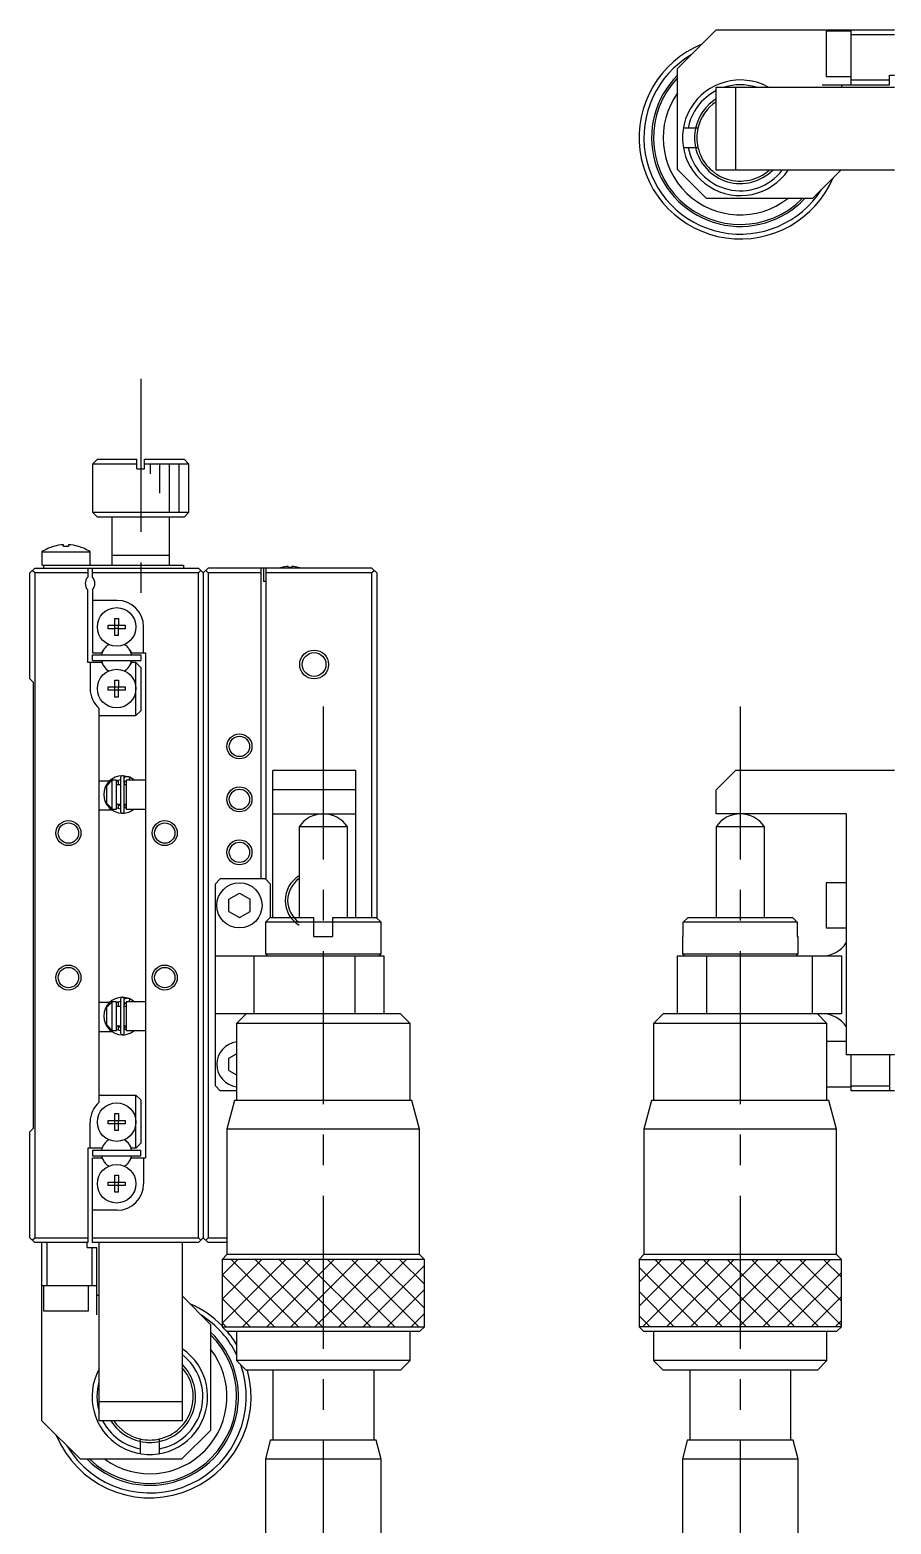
# Model space of a CAD drawing. Extents: x 0 to 444, y -8 to 265.
# Drawn here: x 0 to 89.4, y 90.6 to 245.7 of the extents above; entities that cross this region are included whole.
import ezdxf

# ---------------------------------------------------------------- set-up
doc = ezdxf.new("R2010")
doc.units = 0
doc.header["$LTSCALE"] = 0.5
doc.linetypes.add('CENTER', pattern=[50.8, 31.75, -6.35, 6.35, -6.35])
for name, color, linetype in [('MSM_CENTER', 1, 'CENTER'), ('MSM_CONTINUOUS', 7, 'CONTINUOUS'), ('MSM_NARROW', 5, 'CONTINUOUS')]:
    doc.layers.add(name, color=color, linetype=linetype)

msp = doc.modelspace()

# ---------------------------------------------------------------- linework, layer by layer
at = {"layer": 'MSM_CENTER'}
for p, q in [((11.5, 209.475), (11.5, 185.475)), ((30.45, 175.475), (30.45, 63.475)), ((73.725, 175.475), (73.725, 61.475))]:
    msp.add_line(p, q, dxfattribs=at)
at = {"layer": 'MSM_CONTINUOUS'}
for p, q in [((71.225, 245.7), (67.225, 241.7)), ((71.225, 245.7), (89.725, 245.7)), ((82.625, 245.55), (82.625, 240.85)), ((85.225, 245.55), (82.625, 245.55)), ((85.225, 240), (85.225, 245.7)), ((89.725, 245.2), (85.225, 245.2)), ((67.225, 231.2), (67.225, 241.7)), ((82.625, 240.85), (85.225, 240.85)), ((85.225, 240.5), (89.225, 240.5)), ((89.225, 241), (89.725, 241)), ((89.225, 240), (89.225, 241)), ((71.225, 231.15), (71.225, 239.75)), ((71.225, 239.75), (89.725, 239.75)), ((73.225, 239.75), (73.225, 231.15)), ((82.225, 240), (89.225, 240)), ((84.225, 240), (84.225, 239.75)), ((69.337518, 235.5), (67.80892, 235.5)), ((67.80892, 233.5), (69.337518, 233.5)), ((67.225, 231.2), (70.225, 228.2)), ((89.725, 231.15), (71.225, 231.15)), ((84.175, 231.15), (81.225, 228.2)), ((81.225, 228.2), (70.225, 228.2)), ((7, 201.125), (6.5, 200.625)), ((11.1, 200.625), (6.5, 200.625)), ((6.5, 200.625), (6.5, 195.625)), ((7, 201.125), (11.1, 201.125)), ((11.1, 200.125), (11.1, 201.125)), ((11.1, 200.125), (11.9, 200.125)), ((11.9, 201.125), (16, 201.125)), ((11.9, 200.125), (11.9, 201.125)), ((16.5, 200.625), (11.9, 200.625)), ((16.5, 200.625), (16, 201.125)), ((16.5, 195.625), (16.5, 200.625)), ((6.5, 195.625), (7, 195.125)), ((6.5, 195.625), (16.5, 195.625)), ((16, 195.125), (16.5, 195.625)), ((16, 195.125), (7, 195.125)), ((8.5, 195.125), (8.5, 190.125)), ((14.5, 190.125), (14.5, 195.125)), ((1.25, 191.516657), (6.25, 191.516657)), ((1.25, 191.516657), (1.25, 190.125)), ((2.49141, 192.087581), (2.488067, 192.094436)), ((3.49, 192.087581), (3.49, 192.259953)), ((4.01, 192.087581), (3.49, 192.087581)), ((4.01, 192.259953), (4.01, 192.087581)), ((5.011933, 192.094436), (5.00859, 192.087581)), ((6.25, 190.125), (6.25, 191.516657)), ((14.5, 191.125), (8.5, 191.125)), ((0, 189.325), (0.5, 189.825)), ((0, 178.325), (0, 189.325)), ((0.5, 189.325), (0.25, 189.575)), ((0.5, 189.825), (17.5, 189.825)), ((0.5, 189.325), (0.5, 120.325)), ((6, 189.325), (0.5, 189.325)), ((1.25, 190.125), (15.95, 190.125)), ((1.45, 189.825), (1.45, 190.125)), ((6, 189.825), (6, 188.886438)), ((6.5, 188.886438), (6.5, 189.825)), ((17.5, 189.325), (6.5, 189.325)), ((15.95, 190.125), (15.95, 189.825)), ((17.5, 189.825), (18, 189.325)), ((17.75, 189.575), (17.5, 189.325)), ((17.5, 120.325), (17.5, 189.325)), ((18.5, 189.825), (18, 189.325)), ((18, 189.325), (18, 120.325)), ((18.5, 189.325), (18.25, 189.575)), ((35.5, 189.825), (18.5, 189.825)), ((24, 189.325), (18.5, 189.325)), ((18.5, 189.325), (18.5, 120.325)), ((24, 157.575), (24, 189.825)), ((24.25, 189.825), (24.25, 188.425)), ((24.5, 189.825), (24.5, 157.525)), ((35.5, 189.325), (24.5, 189.325)), ((26.113639, 189.894522), (26.111384, 189.899144)), ((26.82, 189.894522), (26.82, 190.014859)), ((27.18, 189.894522), (26.82, 189.894522)), ((27.18, 190.014859), (27.18, 189.894522)), ((27.888616, 189.899144), (27.886361, 189.894522)), ((36, 189.325), (35.5, 189.825)), ((35.75, 189.575), (35.5, 189.325)), ((35.5, 153.575), (35.5, 189.325)), ((36, 189.325), (36, 153.525)), ((24.5, 188.425), (24.25, 188.425)), ((6, 180.025), (6, 187.563562)), ((6.5, 187.563562), (6.5, 181.025)), ((9.05, 186.475), (6.5, 186.475)), ((8.82, 184.611361), (9.18, 184.611361)), ((8.82, 183.905), (8.82, 184.611361)), ((9.18, 184.611361), (9.18, 183.905)), ((8.113639, 183.905), (8.82, 183.905)), ((8.113639, 183.545), (8.113639, 183.905)), ((8.82, 183.545), (8.113639, 183.545)), ((8.830372, 183.894628), (8.82, 183.905)), ((8.830372, 183.555372), (8.82, 183.545)), ((8.82, 182.838639), (8.82, 183.545)), ((8.830372, 183.555372), (8.830372, 183.894628)), ((8.830372, 183.894628), (9.169628, 183.894628)), ((9.169628, 183.555372), (8.830372, 183.555372)), ((9.169628, 183.894628), (9.18, 183.905)), ((9.169628, 183.894628), (9.169628, 183.555372)), ((9.169628, 183.555372), (9.18, 183.545)), ((9.18, 183.905), (9.886361, 183.905)), ((9.886361, 183.545), (9.18, 183.545)), ((9.18, 182.838639), (9.18, 183.545)), ((9.886361, 183.905), (9.886361, 183.545)), ((11.8, 181.025), (11.8, 183.725)), ((9.18, 182.838639), (8.82, 182.838639)), ((7.455588, 180.025), (6, 180.025)), ((6.25, 180.025), (6.25, 177.325)), ((6.5, 181.025), (7.455588, 181.025)), ((6.5, 180.225), (6.5, 180.825)), ((6.5, 180.825), (11.5, 180.825)), ((6.5, 180.225), (11.5, 180.225)), ((7.455588, 181.025), (7.625185, 181.31875)), ((7.625185, 179.73125), (7.455588, 180.025)), ((10.374815, 181.31875), (10.544412, 181.025)), ((10.544412, 180.025), (10.374815, 179.73125)), ((10.544412, 181.025), (12, 181.025)), ((11, 180.025), (10.544412, 180.025)), ((11, 180.025), (11.5, 179.525)), ((11, 174.525), (11, 180.025)), ((11.5, 180.825), (11.5, 180.225)), ((12, 181.025), (12, 128.625)), ((11.5, 179.525), (11.5, 175.025)), ((0, 178.325), (0.35, 177.975)), ((0.35, 177.975), (0.35, 131.675)), ((8.113639, 177.505), (8.82, 177.505)), ((8.113639, 177.145), (8.113639, 177.505)), ((8.82, 177.145), (8.113639, 177.145)), ((8.82, 178.211361), (9.18, 178.211361)), ((8.82, 177.505), (8.82, 178.211361)), ((8.830372, 177.494628), (8.82, 177.505)), ((8.830372, 177.155372), (8.82, 177.145)), ((8.82, 176.438639), (8.82, 177.145)), ((8.830372, 177.155372), (8.830372, 177.494628)), ((8.830372, 177.494628), (9.169628, 177.494628)), ((9.169628, 177.155372), (8.830372, 177.155372)), ((9.169628, 177.494628), (9.18, 177.505)), ((9.169628, 177.494628), (9.169628, 177.155372)), ((9.169628, 177.155372), (9.18, 177.145)), ((9.18, 178.211361), (9.18, 177.505)), ((9.18, 177.505), (9.886361, 177.505)), ((9.886361, 177.145), (9.18, 177.145)), ((9.18, 176.438639), (9.18, 177.145)), ((9.886361, 177.505), (9.886361, 177.145)), ((9.18, 176.438639), (8.82, 176.438639)), ((7.2, 134.404062), (7.2, 175.245938)), ((7.2, 174.525), (11, 174.525)), ((11.5, 175.025), (11, 174.525)), ((8.248683, 167.725), (7.2, 167.725)), ((8, 167.241515), (8.5, 167.770683)), ((9, 167.825), (8.5, 167.825)), ((8.5, 167.825), (8.5, 164.825)), ((8.99981, 167.767321), (9.411485, 167.878536)), ((9, 164.825), (9, 167.825)), ((9.2, 167.725), (9, 167.725)), ((9.2, 167.325), (9.2, 167.725)), ((9.411506, 168.084909), (9.411506, 164.584909)), ((10.378437, 168.119162), (9.633654, 168.278626)), ((9.808138, 168.112204), (9.79999, 168.108279)), ((9.801506, 164.584909), (9.801506, 168.084909)), ((9.802902, 167.512451), (9.804689, 167.527369)), ((9.804689, 167.527369), (9.807198, 167.542181)), ((9.807198, 167.542181), (9.810422, 167.556853)), ((9.839511, 168.126115), (9.808138, 168.112204)), ((9.810422, 167.556853), (9.814354, 167.571349)), ((9.814354, 167.571349), (9.818987, 167.585635)), ((9.818987, 167.585635), (9.824309, 167.599678)), ((9.824309, 167.599678), (9.830309, 167.613444)), ((9.830309, 167.613444), (9.836973, 167.626901)), ((9.836973, 167.626901), (9.844288, 167.640015)), ((9.871527, 168.138441), (9.839511, 168.126115)), ((9.844288, 167.640015), (9.852236, 167.652755)), ((9.852236, 167.652755), (9.860801, 167.66509)), ((9.860801, 167.66509), (9.869963, 167.676989)), ((9.869963, 167.676989), (9.879701, 167.688423)), ((9.904107, 168.14915), (9.871527, 168.138441)), ((9.879701, 167.688423), (9.889994, 167.699363)), ((9.889994, 167.699363), (9.900817, 167.709781)), ((9.900817, 167.709781), (9.912147, 167.719649)), ((9.937171, 168.158217), (9.904107, 168.14915)), ((9.912147, 167.719649), (9.923957, 167.728944)), ((9.923957, 167.728944), (9.936219, 167.737638)), ((9.936219, 167.737638), (9.948903, 167.74571)), ((9.97064, 168.165621), (9.937171, 168.158217)), ((9.948903, 167.74571), (9.96198, 167.753138)), ((9.96198, 167.753138), (9.975418, 167.7599)), ((10.00443, 168.171344), (9.97064, 168.165621)), ((9.975418, 167.7599), (9.989183, 167.765978)), ((9.989183, 167.765978), (9.999977, 167.770178)), ((10, 167.825), (10, 164.825)), ((12, 167.825), (10, 167.825)), ((10.038459, 168.175371), (10.00443, 168.171344)), ((10.072643, 168.177693), (10.038459, 168.175371)), ((10.106901, 168.178304), (10.072643, 168.177693)), ((10.141147, 168.177203), (10.106901, 168.178304)), ((10.175298, 168.174392), (10.141147, 168.177203)), ((10.20927, 168.169877), (10.175298, 168.174392)), ((10.24298, 168.16367), (10.20927, 168.169877)), ((10.276346, 168.155784), (10.24298, 168.16367)), ((10.271911, 167.836398), (10.265732, 167.825)), ((10.278245, 167.848513), (10.271911, 167.836398)), ((10.380579, 168.118246), (10.2763, 167.82499)), ((10.309286, 168.146239), (10.276346, 168.155784)), ((10.284692, 167.861263), (10.278245, 167.848513)), ((10.29121, 167.874565), (10.284692, 167.861263)), ((10.297754, 167.888328), (10.29121, 167.874565)), ((10.304281, 167.902461), (10.297754, 167.888328)), ((10.310747, 167.91687), (10.304281, 167.902461)), ((10.341717, 168.135057), (10.309286, 168.146239)), ((10.317109, 167.931458), (10.310747, 167.91687)), ((10.323325, 167.946128), (10.317109, 167.931458)), ((10.329353, 167.960781), (10.323325, 167.946128)), ((10.335152, 167.975321), (10.329353, 167.960781)), ((10.340685, 167.989649), (10.335152, 167.975321)), ((10.345913, 168.00367), (10.340685, 167.989649)), ((10.371894, 168.122982), (10.341717, 168.135057)), ((10.350803, 168.017291), (10.345913, 168.00367)), ((10.355321, 168.03042), (10.350803, 168.017291)), ((10.359438, 168.04297), (10.355321, 168.03042)), ((10.363125, 168.054857), (10.359438, 168.04297)), ((10.366359, 168.066001), (10.363125, 168.054857)), ((10.369117, 168.076328), (10.366359, 168.066001)), ((10.371381, 168.085769), (10.369117, 168.076328)), ((10.370628, 168.12325), (10.372567, 168.122593)), ((10.373136, 168.094261), (10.371381, 168.085769)), ((10.854437, 167.825223), (10.371474, 168.122171)), ((10.372567, 168.122593), (10.373989, 168.120741)), ((10.37437, 168.101747), (10.373136, 168.094261)), ((10.373989, 168.120741), (10.374884, 168.117706)), ((10.375076, 168.108177), (10.37437, 168.101747)), ((10.374884, 168.117706), (10.375247, 168.113509)), ((10.375247, 168.113509), (10.375076, 168.108177)), ((10.375145, 168.117646), (10.380579, 168.118246)), ((10.40077, 168.109342), (10.378437, 168.119162)), ((25.2, 153.575), (25.2, 168.825)), ((33.8, 168.825), (25.2, 168.825)), ((33.8, 168.825), (33.8, 153.575)), ((73.225, 168.825), (71.225, 166.825)), ((89.725, 168.825), (73.225, 168.825)), ((8, 165.408485), (8, 167.241515)), ((9.411506, 167.325), (9, 167.325)), ((9.801506, 167.483228), (9.80184, 167.497462)), ((10, 167.325), (9.801506, 167.325)), ((9.80184, 167.497462), (9.802902, 167.512451)), ((33.8, 166.825), (25.2, 166.825)), ((71.225, 164.325), (71.225, 166.825)), ((7.2, 164.725), (8.517927, 164.725)), ((8.5, 164.879317), (8, 165.408485)), ((8.5, 164.825), (9, 164.825)), ((9.411452, 164.791596), (8.999851, 164.902142)), ((9, 165.325), (9.411506, 165.325)), ((9.2, 164.833123), (9.2, 165.325)), ((9.2, 165.225), (9.411506, 165.225)), ((9.801506, 165.325), (10, 165.325)), ((9.801506, 165.225), (10, 165.225)), ((9.80159, 165.179552), (9.801506, 165.186589)), ((9.802303, 165.164539), (9.80159, 165.179552)), ((9.803744, 165.149577), (9.802303, 165.164539)), ((9.805909, 165.134699), (9.803744, 165.149577)), ((9.808795, 165.119943), (9.805909, 165.134699)), ((9.812396, 165.105341), (9.808795, 165.119943)), ((9.816703, 165.09093), (9.812396, 165.105341)), ((9.821708, 165.076744), (9.816703, 165.09093)), ((9.827401, 165.062816), (9.821708, 165.076744)), ((9.833769, 165.049181), (9.827401, 165.062816)), ((9.840798, 165.035871), (9.833769, 165.049181)), ((9.848473, 165.02292), (9.840798, 165.035871)), ((9.856778, 165.01036), (9.848473, 165.02292)), ((9.865693, 164.998223), (9.856778, 165.01036)), ((9.875199, 164.986538), (9.865693, 164.998223)), ((9.885274, 164.975336), (9.875199, 164.986538)), ((9.895894, 164.964647), (9.885274, 164.975336)), ((9.907036, 164.954497), (9.895894, 164.964647)), ((9.918673, 164.944914), (9.907036, 164.954497)), ((9.930777, 164.935924), (9.918673, 164.944914)), ((9.943318, 164.927551), (9.930777, 164.935924)), ((9.956267, 164.919817), (9.943318, 164.927551)), ((9.969591, 164.912745), (9.956267, 164.919817)), ((9.983257, 164.906354), (9.969591, 164.912745)), ((9.99723, 164.900663), (9.983257, 164.906354)), ((9.999981, 164.899638), (9.99723, 164.900663)), ((10, 164.825), (12, 164.825)), ((10.313706, 164.524814), (10.330602, 164.530723)), ((10.330903, 164.530029), (10.389585, 164.555508)), ((10.370628, 164.546567), (10.370322, 164.547295)), ((10.371894, 164.546835), (10.370628, 164.546567)), ((25.2, 164.325), (33.8, 164.325)), ((32.95, 162.983312), (27.95, 162.983312)), ((27.95, 162.983312), (27.95, 153.575)), ((32.95, 153.575), (32.95, 162.983312)), ((84.725, 164.325), (71.225, 164.325)), ((76.225, 162.983312), (71.225, 162.983312)), ((71.225, 162.983312), (71.225, 153.575)), ((76.225, 153.575), (76.225, 162.983312)), ((84.725, 164.325), (84.725, 139.325)), ((19.25, 157.075), (19.75, 157.575)), ((19.25, 136.075), (19.25, 157.075)), ((24.45, 157.575), (19.75, 157.575)), ((24.95, 157.075), (24.45, 157.575)), ((24.95, 157.075), (24.95, 153.575)), ((84.725, 157.175), (82.625, 157.175)), ((82.625, 157.175), (82.625, 152.475)), ((20.65, 155.460085), (21.75, 156.095171)), ((20.65, 154.189915), (20.65, 155.460085)), ((21.75, 156.095171), (22.85, 155.460085)), ((22.85, 154.189915), (22.85, 155.460085)), ((20.65, 154.189915), (21.75, 153.554829)), ((21.75, 153.554829), (22.85, 154.189915)), ((24.95, 153.575), (24.45, 153.075)), ((24.95, 153.575), (29.45, 153.575)), ((29.45, 153.575), (29.45, 151.575)), ((31.45, 153.575), (35.95, 153.575)), ((31.45, 151.575), (31.45, 153.575)), ((36.45, 153.075), (35.95, 153.575)), ((67.80892, 153.075), (68.316673, 153.575)), ((68.316673, 153.575), (79.133327, 153.575)), ((79.133327, 153.575), (79.64108, 153.075)), ((24.45, 153.075), (24.45, 149.775)), ((36.45, 153.075), (24.45, 153.075)), ((36.45, 149.775), (36.45, 153.075)), ((79.64108, 153.075), (67.80892, 153.075)), ((67.80892, 151.575), (67.80892, 153.075)), ((79.64108, 153.075), (79.64108, 151.575)), ((82.625, 152.475), (84.725, 152.475)), ((29.45, 151.575), (31.45, 151.575)), ((67.725, 151.575), (67.725, 149.775)), ((67.725, 151.575), (67.80892, 151.575)), ((79.64108, 151.575), (79.725, 151.575)), ((79.725, 149.775), (79.725, 151.575)), ((19.25, 149.575), (36.75, 149.575)), ((23.25, 149.575), (23.25, 143.575)), ((24.45, 149.775), (24.65, 149.575)), ((24.45, 149.775), (36.45, 149.775)), ((33.75, 143.575), (33.75, 149.575)), ((36.25, 149.575), (36.45, 149.775)), ((36.75, 149.575), (36.75, 143.575)), ((67.225, 143.575), (67.225, 149.575)), ((67.225, 149.575), (84.225, 149.575)), ((67.725, 149.775), (79.725, 149.775)), ((67.725, 149.775), (67.925, 149.575)), ((70.225, 149.575), (70.225, 143.575)), ((79.525, 149.575), (79.725, 149.775)), ((81.225, 143.575), (81.225, 149.575)), ((84.225, 149.575), (84.225, 143.575)), ((8.248683, 144.725), (7.2, 144.725)), ((8, 144.241515), (8.5, 144.770683)), ((9, 144.825), (8.5, 144.825)), ((8.5, 144.825), (8.5, 141.825)), ((8.99981, 144.767321), (9.411485, 144.878536)), ((9, 141.825), (9, 144.825)), ((9.2, 144.725), (9, 144.725)), ((9.411506, 144.325), (9, 144.325)), ((9.2, 144.325), (9.2, 144.725)), ((9.411506, 145.084909), (9.411506, 141.584909)), ((10.40077, 145.109342), (9.633654, 145.278626)), ((9.808138, 145.112204), (9.79999, 145.108279)), ((9.801506, 141.584909), (9.801506, 145.084909)), ((9.801506, 144.483228), (9.80184, 144.497462)), ((10, 144.325), (9.801506, 144.325)), ((9.80184, 144.497462), (9.802902, 144.512451)), ((9.802902, 144.512451), (9.804689, 144.527369)), ((9.804689, 144.527369), (9.807198, 144.542181)), ((9.807198, 144.542181), (9.810422, 144.556853)), ((9.839511, 145.126115), (9.808138, 145.112204)), ((9.810422, 144.556853), (9.814354, 144.571349)), ((9.814354, 144.571349), (9.818987, 144.585635)), ((9.818987, 144.585635), (9.824309, 144.599678)), ((9.824309, 144.599678), (9.830309, 144.613444)), ((9.830309, 144.613444), (9.836973, 144.626901)), ((9.836973, 144.626901), (9.844288, 144.640015)), ((9.871527, 145.138441), (9.839511, 145.126115)), ((9.844288, 144.640015), (9.852236, 144.652755)), ((9.852236, 144.652755), (9.860801, 144.66509)), ((9.860801, 144.66509), (9.869963, 144.676989)), ((9.869963, 144.676989), (9.879701, 144.688423)), ((9.904107, 145.14915), (9.871527, 145.138441)), ((9.879701, 144.688423), (9.889994, 144.699363)), ((9.889994, 144.699363), (9.900817, 144.709781)), ((9.900817, 144.709781), (9.912147, 144.719649)), ((9.937171, 145.158217), (9.904107, 145.14915)), ((9.912147, 144.719649), (9.923957, 144.728944)), ((9.923957, 144.728944), (9.936219, 144.737638)), ((9.936219, 144.737638), (9.948903, 144.74571)), ((9.97064, 145.165621), (9.937171, 145.158217)), ((9.948903, 144.74571), (9.96198, 144.753138)), ((9.96198, 144.753138), (9.975418, 144.7599)), ((10.00443, 145.171344), (9.97064, 145.165621)), ((9.975418, 144.7599), (9.989183, 144.765978)), ((9.989183, 144.765978), (9.999977, 144.770178)), ((10, 144.825), (10, 141.825)), ((12, 144.825), (10, 144.825)), ((10.038459, 145.175371), (10.00443, 145.171344)), ((10.072643, 145.177693), (10.038459, 145.175371)), ((10.106901, 145.178304), (10.072643, 145.177693)), ((10.141147, 145.177203), (10.106901, 145.178304)), ((10.175298, 145.174392), (10.141147, 145.177203)), ((10.20927, 145.169877), (10.175298, 145.174392)), ((10.24298, 145.16367), (10.20927, 145.169877)), ((10.276346, 145.155784), (10.24298, 145.16367)), ((10.271911, 144.836398), (10.265732, 144.825)), ((10.278245, 144.848513), (10.271911, 144.836398)), ((10.380579, 145.118246), (10.2763, 144.82499)), ((10.309286, 145.146239), (10.276346, 145.155784)), ((10.284692, 144.861263), (10.278245, 144.848513)), ((10.29121, 144.874565), (10.284692, 144.861263)), ((10.297754, 144.888328), (10.29121, 144.874565)), ((10.304281, 144.902461), (10.297754, 144.888328)), ((10.310747, 144.91687), (10.304281, 144.902461)), ((10.341717, 145.135057), (10.309286, 145.146239)), ((10.317109, 144.931458), (10.310747, 144.91687)), ((10.323325, 144.946128), (10.317109, 144.931458)), ((10.329353, 144.960781), (10.323325, 144.946128)), ((10.335152, 144.975321), (10.329353, 144.960781)), ((10.340685, 144.989649), (10.335152, 144.975321)), ((10.345913, 145.00367), (10.340685, 144.989649)), ((10.371894, 145.122982), (10.341717, 145.135057)), ((10.350803, 145.017291), (10.345913, 145.00367)), ((10.355321, 145.03042), (10.350803, 145.017291)), ((10.359438, 145.04297), (10.355321, 145.03042)), ((10.363125, 145.054857), (10.359438, 145.04297)), ((10.366359, 145.066001), (10.363125, 145.054857)), ((10.369117, 145.076328), (10.366359, 145.066001)), ((10.371381, 145.085769), (10.369117, 145.076328)), ((10.370628, 145.12325), (10.372567, 145.122593)), ((10.373136, 145.094261), (10.371381, 145.085769)), ((10.854437, 144.825223), (10.371474, 145.122171)), ((10.372567, 145.122593), (10.373989, 145.120741)), ((10.37437, 145.101747), (10.373136, 145.094261)), ((10.373989, 145.120741), (10.374884, 145.117706)), ((10.375076, 145.108177), (10.37437, 145.101747)), ((10.374884, 145.117706), (10.375247, 145.113509)), ((10.375247, 145.113509), (10.375076, 145.108177)), ((10.375145, 145.117646), (10.380579, 145.118246)), ((8, 142.408485), (8, 144.241515)), ((38.45, 143.575), (19.25, 143.575)), ((22.45, 143.575), (21.45, 142.575)), ((39.45, 142.575), (38.45, 143.575)), ((65.725, 143.575), (64.725, 142.575)), ((84.225, 143.575), (65.725, 143.575)), ((82.725, 142.575), (81.725, 143.575)), ((7.2, 141.725), (8.517927, 141.725)), ((8.5, 141.879317), (8, 142.408485)), ((8.5, 141.825), (9, 141.825)), ((9.411452, 141.791596), (8.999851, 141.902142)), ((9, 142.325), (9.411506, 142.325)), ((9.2, 141.833123), (9.2, 142.325)), ((9.2, 142.225), (9.411506, 142.225)), ((9.801506, 142.325), (10, 142.325)), ((9.801506, 142.225), (10, 142.225)), ((9.80159, 142.179552), (9.801506, 142.186589)), ((9.802303, 142.164539), (9.80159, 142.179552)), ((9.803744, 142.149577), (9.802303, 142.164539)), ((9.805909, 142.134699), (9.803744, 142.149577)), ((9.808795, 142.119943), (9.805909, 142.134699)), ((9.812396, 142.105341), (9.808795, 142.119943)), ((9.816703, 142.09093), (9.812396, 142.105341)), ((9.821708, 142.076744), (9.816703, 142.09093)), ((9.827401, 142.062816), (9.821708, 142.076744)), ((9.833769, 142.049181), (9.827401, 142.062816)), ((9.840798, 142.035871), (9.833769, 142.049181)), ((9.848473, 142.02292), (9.840798, 142.035871)), ((9.856778, 142.01036), (9.848473, 142.02292)), ((9.865693, 141.998223), (9.856778, 142.01036)), ((9.875199, 141.986538), (9.865693, 141.998223)), ((9.885274, 141.975336), (9.875199, 141.986538)), ((9.895894, 141.964647), (9.885274, 141.975336)), ((9.907036, 141.954497), (9.895894, 141.964647)), ((9.918673, 141.944914), (9.907036, 141.954497)), ((9.930777, 141.935924), (9.918673, 141.944914)), ((9.943318, 141.927551), (9.930777, 141.935924)), ((9.956267, 141.919817), (9.943318, 141.927551)), ((9.969591, 141.912745), (9.956267, 141.919817)), ((9.983257, 141.906354), (9.969591, 141.912745)), ((9.99723, 141.900663), (9.983257, 141.906354)), ((9.999981, 141.899638), (9.99723, 141.900663)), ((10, 141.825), (12, 141.825)), ((10.313706, 141.524814), (10.330602, 141.530723)), ((10.330903, 141.530029), (10.389585, 141.555508)), ((10.370628, 141.546567), (10.370322, 141.547295)), ((10.371894, 141.546835), (10.370628, 141.546567)), ((39.45, 142.575), (21.45, 142.575)), ((21.45, 142.575), (21.45, 134.575)), ((39.45, 134.575), (39.45, 142.575)), ((82.725, 142.575), (64.725, 142.575)), ((64.725, 142.575), (64.725, 134.575)), ((82.725, 134.575), (82.725, 142.575)), ((84.725, 140.675), (82.725, 140.675)), ((20.65, 138.960085), (21.45, 139.421966)), ((20.65, 137.689915), (20.65, 138.960085)), ((89.725, 139.325), (84.725, 139.325)), ((85.225, 135.575), (85.225, 139.325)), ((89.225, 139.325), (89.225, 135.575)), ((20.65, 137.689915), (21.45, 137.228034)), ((7.2, 135.125), (11, 135.125)), ((11, 135.125), (11.5, 134.625)), ((11, 129.625), (11, 135.125)), ((19.25, 136.075), (19.75, 135.575)), ((21.45, 135.575), (19.75, 135.575)), ((82.725, 135.975), (85.225, 135.975)), ((85.225, 136.075), (89.225, 136.075)), ((89.725, 135.575), (85.225, 135.575)), ((11.5, 134.625), (11.5, 130.125)), ((21.25, 134.575), (20.45, 131.575)), ((39.65, 134.575), (21.25, 134.575)), ((40.45, 131.575), (39.65, 134.575)), ((64.525, 134.575), (63.725, 131.575)), ((82.925, 134.575), (64.525, 134.575)), ((83.725, 131.575), (82.925, 134.575)), ((6.25, 129.625), (6.25, 132.325)), ((8.113639, 132.505), (8.82, 132.505)), ((8.113639, 132.145), (8.113639, 132.505)), ((8.82, 132.145), (8.113639, 132.145)), ((8.82, 133.211361), (9.18, 133.211361)), ((8.82, 132.505), (8.82, 133.211361)), ((8.830372, 132.494628), (8.82, 132.505)), ((8.830372, 132.155372), (8.82, 132.145)), ((8.82, 131.438639), (8.82, 132.145)), ((8.830372, 132.155372), (8.830372, 132.494628)), ((8.830372, 132.494628), (9.169628, 132.494628)), ((9.169628, 132.155372), (8.830372, 132.155372)), ((9.169628, 132.494628), (9.18, 132.505)), ((9.169628, 132.494628), (9.169628, 132.155372)), ((9.169628, 132.155372), (9.18, 132.145)), ((9.18, 133.211361), (9.18, 132.505)), ((9.18, 132.505), (9.886361, 132.505)), ((9.886361, 132.145), (9.18, 132.145)), ((9.18, 131.438639), (9.18, 132.145)), ((9.886361, 132.505), (9.886361, 132.145)), ((0.35, 131.675), (0, 131.325)), ((0, 120.325), (0, 131.325)), ((9.18, 131.438639), (8.82, 131.438639)), ((40.45, 131.575), (20.45, 131.575)), ((20.45, 131.575), (20.45, 118.575)), ((40.45, 118.575), (40.45, 131.575)), ((83.725, 131.575), (63.725, 131.575)), ((63.725, 131.575), (63.725, 118.575)), ((83.725, 118.575), (83.725, 131.575)), ((7.455588, 129.625), (6, 129.625)), ((6, 129.625), (6, 119.825)), ((6.5, 129.425), (11.5, 129.425)), ((6.5, 129.425), (6.5, 128.825)), ((6.5, 128.825), (11.5, 128.825)), ((7.625185, 129.91875), (7.455588, 129.625)), ((10.544412, 129.625), (10.374815, 129.91875)), ((11, 129.625), (10.544412, 129.625)), ((11.5, 130.125), (11, 129.625)), ((11.5, 128.825), (11.5, 129.425)), ((6.5, 128.625), (7.455588, 128.625)), ((6.5, 119.825), (6.5, 128.625)), ((7.455588, 128.625), (7.625185, 128.33125)), ((10.374815, 128.33125), (10.544412, 128.625)), ((10.544412, 128.625), (12, 128.625)), ((11.8, 128.625), (11.8, 125.925)), ((8.113639, 126.105), (8.82, 126.105)), ((8.113639, 125.745), (8.113639, 126.105)), ((8.82, 125.745), (8.113639, 125.745)), ((8.82, 126.811361), (9.18, 126.811361)), ((8.82, 126.105), (8.82, 126.811361)), ((8.830372, 126.094628), (8.82, 126.105)), ((8.830372, 125.755372), (8.82, 125.745)), ((8.82, 125.038639), (8.82, 125.745)), ((8.830372, 125.755372), (8.830372, 126.094628)), ((8.830372, 126.094628), (9.169628, 126.094628)), ((9.169628, 125.755372), (8.830372, 125.755372)), ((9.169628, 126.094628), (9.18, 126.105)), ((9.169628, 126.094628), (9.169628, 125.755372)), ((9.169628, 125.755372), (9.18, 125.745)), ((9.18, 126.811361), (9.18, 126.105)), ((9.18, 126.105), (9.886361, 126.105)), ((9.886361, 125.745), (9.18, 125.745)), ((9.18, 125.038639), (9.18, 125.745)), ((9.886361, 126.105), (9.886361, 125.745)), ((9.18, 125.038639), (8.82, 125.038639)), ((9.05, 123.175), (6.5, 123.175)), ((0.5, 119.825), (0, 120.325)), ((0.25, 120.075), (0.5, 120.325)), ((0.5, 120.325), (6, 120.325)), ((6, 119.825), (0.5, 119.825)), ((1.25, 101.325), (1.25, 119.825)), ((1.75, 119.825), (1.75, 115.325)), ((5.95, 119.325), (5.95, 119.825)), ((6.5, 120.325), (17.5, 120.325)), ((17.5, 119.825), (6.5, 119.825)), ((7.2, 101.325), (7.2, 119.825)), ((15.8, 119.825), (15.8, 101.325)), ((17.5, 120.325), (17.75, 120.075)), ((18, 120.325), (17.5, 119.825)), ((18.5, 119.825), (18, 120.325)), ((18.25, 120.075), (18.5, 120.325)), ((18.5, 120.325), (20.45, 120.325)), ((20.45, 119.825), (18.5, 119.825)), ((5.95, 119.325), (6.95, 119.325)), ((6.45, 115.325), (6.45, 119.325)), ((6.95, 112.325), (6.95, 119.325)), ((20.45, 118.575), (19.95, 118.075)), ((40.95, 118.075), (19.95, 118.075)), ((19.95, 118.075), (19.95, 111.075)), ((40.45, 118.575), (20.45, 118.575)), ((40.95, 118.075), (40.45, 118.575)), ((40.95, 111.075), (40.95, 118.075)), ((63.725, 118.575), (63.225, 118.075)), ((63.225, 118.075), (63.225, 111.075)), ((63.225, 118.075), (84.225, 118.075)), ((83.725, 118.575), (63.725, 118.575)), ((84.225, 118.075), (83.725, 118.575)), ((84.225, 111.075), (84.225, 118.075)), ((6.95, 115.325), (1.25, 115.325)), ((1.4, 115.325), (1.4, 112.725)), ((6.1, 112.725), (6.1, 115.325)), ((7.2, 114.325), (6.95, 114.325)), ((18.75, 111.325), (15.8, 114.275)), ((1.4, 112.725), (6.1, 112.725)), ((18.75, 111.325), (18.75, 100.325)), ((19.95, 111.075), (20.45, 110.575)), ((19.95, 111.075), (40.95, 111.075)), ((40.45, 110.575), (20.45, 110.575)), ((21.45, 110.575), (21.45, 107.575)), ((39.45, 107.575), (39.45, 110.575)), ((40.45, 110.575), (40.95, 111.075)), ((63.225, 111.075), (63.725, 110.575)), ((84.225, 111.075), (63.225, 111.075)), ((83.725, 110.575), (63.725, 110.575)), ((64.725, 110.575), (64.725, 107.575)), ((82.725, 107.575), (82.725, 110.575)), ((83.725, 110.575), (84.225, 111.075)), ((39.45, 107.575), (21.45, 107.575)), ((21.45, 107.575), (22.45, 106.575)), ((38.45, 106.575), (39.45, 107.575)), ((82.725, 107.575), (64.725, 107.575)), ((64.725, 107.575), (65.725, 106.575)), ((81.725, 106.575), (82.725, 107.575)), ((38.45, 106.575), (22.45, 106.575)), ((25.2, 106.575), (25.2, 99.325)), ((35.7, 106.575), (35.7, 99.325)), ((81.725, 106.575), (65.725, 106.575)), ((68.475, 106.575), (68.475, 99.325)), ((78.975, 99.325), (78.975, 106.575)), ((7.2, 103.325), (15.8, 103.325)), ((1.25, 101.325), (5.25, 97.325)), ((15.8, 101.325), (7.2, 101.325)), ((11.45, 99.437518), (11.45, 97.90892)), ((13.45, 97.90892), (13.45, 99.437518)), ((15.75, 97.325), (18.75, 100.325)), ((24.95, 99.325), (24.45, 97.325)), ((35.95, 99.325), (24.95, 99.325)), ((36.45, 97.325), (35.95, 99.325)), ((68.225, 99.325), (67.725, 97.325)), ((79.225, 99.325), (68.225, 99.325)), ((79.725, 97.325), (79.225, 99.325)), ((15.75, 97.325), (5.25, 97.325)), ((36.45, 97.325), (24.45, 97.325)), ((24.45, 97.325), (24.45, 87.325)), ((36.45, 87.325), (36.45, 97.325)), ((79.725, 97.325), (67.725, 97.325)), ((67.725, 97.325), (67.725, 87.325)), ((79.725, 87.325), (79.725, 97.325))]:
    msp.add_line(p, q, dxfattribs=at)
for centre, radius in [((9, 183.725), 2), ((29.5, 179.825), 1.2295), ((9, 177.325), 2), ((21.75, 171.325), 1.0565), ((21.75, 165.825), 1.0565), ((4, 162.325), 1.0565), ((14, 162.325), 1.0565), ((21.75, 160.325), 1.0565), ((21.75, 154.825), 2.35), ((4, 147.325), 1.0565), ((14, 147.325), 1.0565), ((9, 132.325), 2), ((9, 125.925), 2)]:
    msp.add_circle(centre, radius, dxfattribs=at)
for centre, radius, start, end in [((73.725, 234.5), 10.5, 112.310083, 336.667781), ((73.725, 234.5), 10, 120.635322, 327.628703), ((73.725, 234.5), 9.2, 134.952615, 316.781487), ((73.725, 234.5), 9, 136.238257, 315.572996), ((73.725, 234.5), 6, 61.044976, 326.059385), ((73.725, 234.5), 8, 144.340912, 308.047507), ((73.725, 234.5), 5.5, 117.035692, 169.524318), ((73.725, 234.5), 5.5, 72.658557, 107.341443), ((73.725, 234.5), 4.5, 123.748989, 167.160412), ((73.725, 234.5), 4.75, 167.846803, 192.153197), ((73.725, 234.5), 5.5, 190.475682, 322.476201), ((73.725, 234.5), 4.5, 192.839588, 311.888597), ((3.75, 187.775), 4.5, 106.285843, 123.748989), ((3.75, 187.775), 4.492483, 93.317816, 106.26943), ((3.75, 187.775), 4.492483, 73.73057, 86.682184), ((3.75, 187.775), 4.5, 56.251011, 73.714157), ((27, 186.825), 3.2, 106.122533, 110.364135), ((27, 186.825), 3.194933, 93.229709, 106.106712), ((27, 186.825), 3.194933, 73.893288, 86.770291), ((27, 186.825), 3.2, 69.635842, 73.877467), ((6.75, 188.225), 1, 138.590378, 221.409622), ((5.75, 188.225), 1, 318.590378, 41.409622), ((9.05, 183.725), 2.75, 0, 90), ((9, 180.525), 1.5875, 135, 150), ((9.115, 180.41019), 1.75, 121.886504, 135.004406), ((9, 180.524999), 1.5875, 120.433182, 134.999974), ((9, 180.524999), 1.5875, 45.000026, 59.566818), ((8.885, 180.41019), 1.75, 44.995594, 58.113496), ((9, 180.525), 1.5875, 30, 45), ((9, 180.524999), 1.5875, 149.999969, 169.10691), ((9, 180.524999), 1.5875, 190.893016, 239.566737), ((9, 180.524999), 1.5875, 300.433263, 349.106984), ((9, 180.524999), 1.5875, 10.89309, 30.000031), ((9.115, 180.63981), 1.75, 224.995594, 238.113496), ((8.885, 180.63981), 1.75, 301.886504, 315.004406), ((9, 177.325), 2.75, 180, 229.114807), ((9.606459, 166.334953), 1.943923, 90.656704, 269.267799), ((9.606506, 168.084909), 0.195, 0, 180), ((9.606506, 164.584909), 0.195, 180, 0), ((9.604747, 166.340235), 1.949289, 270.760743, 308.971778), ((30.45, 161.325), 3, 33.55731, 146.44269), ((73.725, 161.325), 3, 33.55731, 146.44269), ((29.5, 155.325), 3, 121.108923, 238.891077), ((29.5, 155.325), 2.75, 124.307651, 235.692349), ((82.225, 152.575), 3, 270, 326.44269), ((9.606459, 143.334953), 1.943923, 90.656704, 269.267799), ((9.606506, 145.084909), 0.195, 0, 180), ((82.225, 140.575), 3, 33.55731, 90), ((9.606506, 141.584909), 0.195, 180, 0), ((9.604747, 143.340235), 1.949289, 270.760743, 308.971778), ((21.75, 138.325), 2.35, 97.334369, 262.665631), ((9, 132.325), 2.75, 130.885193, 180), ((9, 129.125001), 1.5875, 120.433263, 169.106984), ((9.115, 129.01019), 1.75, 121.886504, 135.004406), ((9, 129.125001), 1.5875, 10.893016, 59.566737), ((8.885, 129.01019), 1.75, 44.995594, 58.113496), ((9, 129.125001), 1.5875, 190.89309, 210), ((9, 129.125001), 1.5875, 330, 349.10691), ((9, 129.125), 1.5875, 210, 224.905108), ((9.115, 129.23981), 1.75, 224.909513, 238.113496), ((9, 129.125001), 1.5875, 224.952304, 239.566818), ((9, 129.125001), 1.5875, 300.433182, 314.999974), ((8.885, 129.23981), 1.75, 301.886504, 315.004406), ((9, 129.125), 1.5875, 315, 330), ((9.05, 125.925), 2.75, 270, 0), ((12.45, 103.825), 10.5, 44.415309, 66.667781), ((12.45, 103.825), 10, 25.841933, 57.628703), ((12.45, 103.825), 9.2, 224.952615, 46.781487), ((12.45, 103.825), 9, 226.238257, 45.572996), ((12.45, 103.825), 10.5, 31.002719, 40.005201), ((12.45, 103.825), 6, 151.044976, 56.059385), ((12.45, 103.825), 8, 234.340912, 38.047507), ((12.45, 103.825), 10, 210.635322, 19.364038), ((12.45, 103.825), 5.5, 280.475682, 52.476201), ((12.45, 103.825), 10.5, 202.310083, 15.183114), ((12.45, 103.825), 4.5, 282.839588, 41.888597), ((12.45, 103.825), 5.5, 162.658557, 197.341443), ((12.45, 103.825), 5.5, 207.035692, 259.524318), ((12.45, 103.825), 4.5, 213.748989, 257.160412), ((12.45, 103.825), 4.75, 257.846803, 282.153197)]:
    msp.add_arc(centre, radius, start, end, dxfattribs=at)
at = {"layer": 'MSM_NARROW'}
for p, q in [((12.5, 199.625), (12.5, 200.625)), ((13.5, 197.625), (13.5, 200.625)), ((14.5, 195.625), (14.5, 200.625)), ((15.5, 195.625), (15.5, 200.625)), ((19.95, 116.45), (21.575, 118.075)), ((19.95, 113.95), (24.075, 118.075)), ((19.95, 111.45), (26.575, 118.075)), ((20.875, 118.075), (27.875, 111.075)), ((22.075, 111.075), (29.075, 118.075)), ((23.375, 118.075), (30.375, 111.075)), ((24.575, 111.075), (31.575, 118.075)), ((25.875, 118.075), (32.875, 111.075)), ((27.075, 111.075), (34.075, 118.075)), ((28.375, 118.075), (35.375, 111.075)), ((29.575, 111.075), (36.575, 118.075)), ((30.875, 118.075), (37.875, 111.075)), ((32.075, 111.075), (39.075, 118.075)), ((33.375, 118.075), (40.375, 111.075)), ((35.875, 118.075), (40.95, 113)), ((38.375, 118.075), (40.95, 115.5)), ((40.875, 118.075), (40.95, 118)), ((63.225, 115.725), (65.575, 118.075)), ((63.225, 113.225), (68.075, 118.075)), ((63.575, 111.075), (70.575, 118.075)), ((64.875, 118.075), (71.875, 111.075)), ((66.075, 111.075), (73.075, 118.075)), ((67.375, 118.075), (74.375, 111.075)), ((68.575, 111.075), (75.575, 118.075)), ((69.875, 118.075), (76.875, 111.075)), ((71.075, 111.075), (78.075, 118.075)), ((72.375, 118.075), (79.375, 111.075)), ((73.575, 111.075), (80.575, 118.075)), ((74.875, 118.075), (81.875, 111.075)), ((76.075, 111.075), (83.075, 118.075)), ((77.375, 118.075), (84.225, 111.225)), ((79.875, 118.075), (84.225, 113.725)), ((82.375, 118.075), (84.225, 116.225)), ((19.95, 116.5), (25.375, 111.075)), ((34.575, 111.075), (40.95, 117.45)), ((63.225, 117.225), (69.375, 111.075)), ((78.575, 111.075), (84.225, 116.725)), ((37.075, 111.075), (40.95, 114.95)), ((19.95, 114), (22.875, 111.075)), ((63.225, 114.725), (66.875, 111.075)), ((81.075, 111.075), (84.225, 114.225)), ((39.575, 111.075), (40.95, 112.45)), ((63.225, 112.225), (64.375, 111.075)), ((83.575, 111.075), (84.225, 111.725)), ((19.95, 111.5), (20.375, 111.075))]:
    msp.add_line(p, q, dxfattribs=at)
for centre, radius in [((29.5, 179.825), 1.5), ((21.75, 171.325), 1.3), ((21.75, 165.825), 1.3), ((4, 162.325), 1.3), ((14, 162.325), 1.3), ((21.75, 160.325), 1.3), ((4, 147.325), 1.3), ((14, 147.325), 1.3)]:
    msp.add_circle(centre, radius, dxfattribs=at)
for centre, radius, start, end in [((73.725, 234.5), 4.75, 121.756864, 167.846803), ((73.725, 234.5), 4.5, 167.160412, 192.839588), ((73.725, 234.5), 4.75, 192.153197, 315.149192), ((12.45, 103.825), 4.75, 282.153197, 45.149192), ((12.45, 103.825), 4.75, 211.756864, 257.846803), ((12.45, 103.825), 4.5, 257.160412, 282.839588)]:
    msp.add_arc(centre, radius, start, end, dxfattribs=at)

doc.saveas('drawing.dxf')
